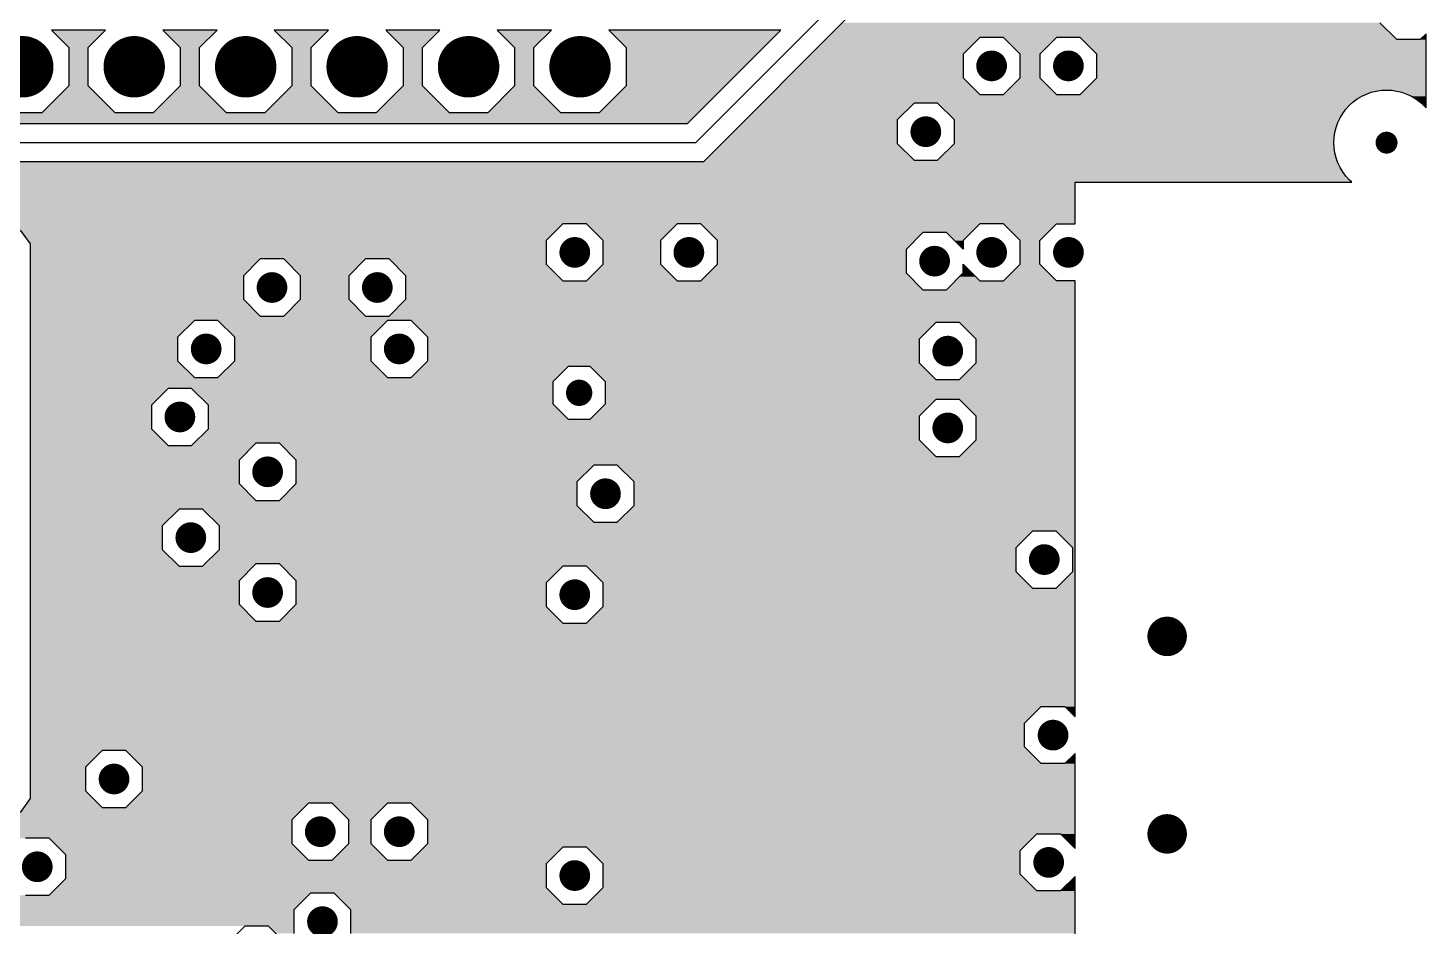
# Model space of a CAD drawing. Extents: x 295 to 953, y 10 to 290.
# Drawn here: x 730.6 to 794.3, y 106.3 to 147.2 of the extents above; entities that cross this region are included whole.
import ezdxf

# ---------------------------------------------------------------- set-up
doc = ezdxf.new("R2010")
doc.units = 0
doc.header["$LTSCALE"] = 5
doc.header["$MEASUREMENT"] = 0
doc.layers.get('0').update_dxf_attribs({"linetype": 'CONTINUOUS', "lineweight": 25})
doc.layers.add('18_VCC_GBR', color=5, linetype='CONTINUOUS')

msp = doc.modelspace()

# ---------------------------------------------------------------- linework, layer by layer
for points, const_width in [([(729.618, 145.46, 1), (731.018, 145.46, 1)], 1.4), ([(734.698, 145.46, 1), (736.098, 145.46, 1)], 1.4), ([(739.778, 145.46, 1), (741.178, 145.46, 1)], 1.4), ([(744.858, 145.46, 1), (746.258, 145.46, 1)], 1.4), ([(749.938, 145.46, 1), (751.338, 145.46, 1)], 1.4), ([(755.018, 145.46, 1), (756.418, 145.46, 1)], 1.4), ([(774.128, 145.5, 1), (774.828, 145.5, 1)], 0.7), ([(777.628, 145.5, 1), (778.328, 145.5, 1)], 0.7), ([(771.128, 142.5, 1), (771.828, 142.5, 1)], 0.7), ([(792.228, 142, 1), (792.728, 142, 1)], 0.5), ([(755.128, 137, 1), (755.828, 137, 1)], 0.7), ([(760.328, 137, 1), (761.028, 137, 1)], 0.7), ([(774.128, 137, 1), (774.828, 137, 1)], 0.7), ([(777.628, 137, 1), (778.328, 137, 1)], 0.7), ([(771.528, 136.6, 1), (772.228, 136.6, 1)], 0.7), ([(741.328, 135.4, 1), (742.028, 135.4, 1)], 0.7), ([(746.128, 135.4, 1), (746.828, 135.4, 1)], 0.7), ([(738.328, 132.6, 1), (739.028, 132.6, 1)], 0.7), ([(747.128, 132.6, 1), (747.828, 132.6, 1)], 0.7), ([(772.128, 132.5, 1), (772.828, 132.5, 1)], 0.7), ([(755.378, 130.6, 1), (755.978, 130.6, 1)], 0.6), ([(737.128, 129.5, 1), (737.828, 129.5, 1)], 0.7), ([(772.128, 129, 1), (772.828, 129, 1)], 0.7), ([(741.128, 127, 1), (741.828, 127, 1)], 0.7), ([(756.528, 126, 1), (757.228, 126, 1)], 0.7), ([(737.628, 124, 1), (738.328, 124, 1)], 0.7), ([(776.528, 123, 1), (777.228, 123, 1)], 0.7), ([(741.128, 121.5, 1), (741.828, 121.5, 1)], 0.7), ([(755.128, 121.4, 1), (755.828, 121.4, 1)], 0.7), ([(782.028, 119.5, 1), (782.928, 119.5, 1)], 0.9), ([(776.928, 115, 1), (777.628, 115, 1)], 0.7), ([(734.128, 113, 1), (734.828, 113, 1)], 0.7), ([(743.528, 110.6, 1), (744.228, 110.6, 1)], 0.7), ([(747.128, 110.6, 1), (747.828, 110.6, 1)], 0.7), ([(782.028, 110.5, 1), (782.928, 110.5, 1)], 0.9), ([(730.628, 109, 1), (731.328, 109, 1)], 0.7), ([(776.728, 109.2, 1), (777.428, 109.2, 1)], 0.7), ([(755.128, 108.6, 1), (755.828, 108.6, 1)], 0.7), ([(743.628, 106.5, 1), (744.328, 106.5, 1)], 0.7)]:
    msp.add_lwpolyline(points, format="xyb", close=True, dxfattribs=dict(const_width=const_width))
at = {"layer": '18_VCC_GBR', "color": 7}
for p, q in [((760.978, 142), (767.978, 149)), ((768.34, 148.124), (761.34, 141.124)), ((792.94, 146.7), (792.178, 147.462)), ((731.624, 147.124), (732.418, 146.33)), ((734.094, 147.124), (731.624, 147.124)), ((733.298, 146.33), (734.094, 147.124)), ((736.704, 147.124), (737.498, 146.33)), ((739.174, 147.124), (736.704, 147.124)), ((738.378, 146.33), (739.174, 147.124)), ((741.784, 147.124), (742.578, 146.33)), ((744.254, 147.124), (741.784, 147.124)), ((743.458, 146.33), (744.254, 147.124)), ((746.864, 147.124), (747.658, 146.33)), ((749.334, 147.124), (746.864, 147.124)), ((748.538, 146.33), (749.334, 147.124)), ((751.944, 147.124), (752.738, 146.33)), ((754.414, 147.124), (751.944, 147.124)), ((753.618, 146.33), (754.414, 147.124)), ((757.024, 147.124), (757.818, 146.33)), ((764.866, 147.124), (757.024, 147.124)), ((760.616, 142.876), (764.866, 147.124)), ((773.94, 146.8), (773.178, 146.038)), ((775.016, 146.8), (773.94, 146.8)), ((775.778, 146.038), (775.016, 146.8)), ((777.44, 146.8), (776.678, 146.038)), ((778.516, 146.8), (777.44, 146.8)), ((779.278, 146.038), (778.516, 146.8)), ((794.016, 146.7), (792.94, 146.7)), ((794.278, 146.962), (794.016, 146.7)), ((794.278, 143.584), (794.278, 146.962)), ((732.418, 146.33), (732.418, 144.59)), ((733.298, 144.59), (733.298, 146.33)), ((737.498, 146.33), (737.498, 144.59)), ((738.378, 144.59), (738.378, 146.33)), ((742.578, 146.33), (742.578, 144.59)), ((743.458, 144.59), (743.458, 146.33)), ((747.658, 146.33), (747.658, 144.59)), ((748.538, 144.59), (748.538, 146.33)), ((752.738, 146.33), (752.738, 144.59)), ((753.618, 144.59), (753.618, 146.33)), ((757.818, 146.33), (757.818, 144.59)), ((773.178, 146.038), (773.178, 144.962)), ((775.778, 144.962), (775.778, 146.038)), ((776.678, 146.038), (776.678, 144.962)), ((779.278, 144.962), (779.278, 146.038)), ((773.178, 144.962), (773.94, 144.2)), ((775.016, 144.2), (775.778, 144.962)), ((776.678, 144.962), (777.44, 144.2)), ((778.516, 144.2), (779.278, 144.962)), ((732.418, 144.59), (731.188, 143.36)), ((734.528, 143.36), (733.298, 144.59)), ((737.498, 144.59), (736.268, 143.36)), ((739.608, 143.36), (738.378, 144.59)), ((742.578, 144.59), (741.348, 143.36)), ((744.688, 143.36), (743.458, 144.59)), ((747.658, 144.59), (746.428, 143.36)), ((749.768, 143.36), (748.538, 144.59)), ((752.738, 144.59), (751.508, 143.36)), ((754.848, 143.36), (753.618, 144.59)), ((757.818, 144.59), (756.588, 143.36)), ((773.94, 144.2), (775.016, 144.2)), ((777.44, 144.2), (778.516, 144.2)), ((791.144, 143.996), (791.346, 144.118)), ((791.346, 144.118), (791.56, 144.218)), ((791.56, 144.218), (791.782, 144.298)), ((791.782, 144.298), (792.01, 144.354)), ((792.01, 144.354), (792.242, 144.39)), ((792.242, 144.39), (792.478, 144.4)), ((792.478, 144.4), (792.714, 144.39)), ((792.714, 144.39), (792.946, 144.354)), ((792.946, 144.354), (793.176, 144.298)), ((793.176, 144.298), (793.396, 144.218)), ((793.396, 144.218), (793.61, 144.118)), ((793.61, 144.118), (793.812, 143.996)), ((770.94, 143.8), (770.178, 143.038)), ((772.016, 143.8), (770.94, 143.8)), ((772.778, 143.038), (772.016, 143.8)), ((790.482, 143.334), (790.622, 143.524)), ((790.622, 143.524), (790.78, 143.698)), ((790.78, 143.698), (790.956, 143.856)), ((790.956, 143.856), (791.144, 143.996)), ((793.812, 143.996), (794.002, 143.856)), ((794.002, 143.856), (794.176, 143.698)), ((794.176, 143.698), (794.278, 143.584)), ((721.34, 142.876), (760.616, 142.876)), ((731.188, 143.36), (729.448, 143.36)), ((736.268, 143.36), (734.528, 143.36)), ((741.348, 143.36), (739.608, 143.36)), ((746.428, 143.36), (744.688, 143.36)), ((751.508, 143.36), (749.768, 143.36)), ((756.588, 143.36), (754.848, 143.36)), ((770.178, 143.038), (770.178, 141.962)), ((772.778, 141.962), (772.778, 143.038)), ((790.18, 142.698), (790.26, 142.918)), ((790.26, 142.918), (790.36, 143.132)), ((790.36, 143.132), (790.482, 143.334)), ((790.078, 142), (790.088, 142.236)), ((790.088, 142.236), (790.124, 142.468)), ((790.124, 142.468), (790.18, 142.698)), ((760.978, 142), (720.978, 142)), ((770.178, 141.962), (770.94, 141.2)), ((772.016, 141.2), (772.778, 141.962)), ((790.088, 141.764), (790.078, 142)), ((790.124, 141.532), (790.088, 141.764)), ((790.18, 141.304), (790.124, 141.532)), ((761.34, 141.124), (720.616, 141.124)), ((770.94, 141.2), (772.016, 141.2)), ((790.26, 141.082), (790.18, 141.304)), ((790.36, 140.868), (790.26, 141.082)), ((790.482, 140.666), (790.36, 140.868)), ((778.278, 140.2), (790.894, 140.2)), ((778.278, 138.3), (778.278, 140.2)), ((790.622, 140.478), (790.482, 140.666)), ((790.78, 140.302), (790.622, 140.478)), ((790.894, 140.2), (790.78, 140.302)), ((754.94, 138.3), (754.178, 137.538)), ((756.016, 138.3), (754.94, 138.3)), ((756.778, 137.538), (756.016, 138.3)), ((760.14, 138.3), (759.378, 137.538)), ((761.216, 138.3), (760.14, 138.3)), ((761.978, 137.538), (761.216, 138.3)), ((773.94, 138.3), (773.178, 137.538)), ((775.016, 138.3), (773.94, 138.3)), ((775.778, 137.538), (775.016, 138.3)), ((776.678, 137.538), (777.44, 138.3)), ((777.44, 138.3), (778.278, 138.3)), ((730.678, 137.39), (730.22, 138.02)), ((771.34, 137.9), (770.578, 137.138)), ((772.416, 137.9), (771.34, 137.9)), ((773.178, 137.14), (772.416, 137.9)), ((730.678, 112.11), (730.678, 137.39)), ((754.178, 137.538), (754.178, 136.462)), ((756.778, 136.462), (756.778, 137.538)), ((759.378, 137.538), (759.378, 136.462)), ((761.978, 136.462), (761.978, 137.538)), ((770.578, 137.138), (770.578, 136.062)), ((773.178, 137.538), (773.178, 137.14)), ((775.778, 136.462), (775.778, 137.538)), ((776.678, 136.462), (776.678, 137.538)), ((741.14, 136.7), (740.378, 135.938)), ((742.216, 136.7), (741.14, 136.7)), ((742.978, 135.938), (742.216, 136.7)), ((745.94, 136.7), (745.178, 135.938)), ((747.016, 136.7), (745.94, 136.7)), ((747.778, 135.938), (747.016, 136.7)), ((754.178, 136.462), (754.94, 135.7)), ((756.016, 135.7), (756.778, 136.462)), ((759.378, 136.462), (760.14, 135.7)), ((761.216, 135.7), (761.978, 136.462)), ((773.178, 136.462), (773.94, 135.7)), ((773.178, 136.062), (773.178, 136.462)), ((775.016, 135.7), (775.778, 136.462)), ((777.44, 135.7), (776.678, 136.462)), ((740.378, 135.938), (740.378, 134.862)), ((742.978, 134.862), (742.978, 135.938)), ((745.178, 135.938), (745.178, 134.862)), ((747.778, 134.862), (747.778, 135.938)), ((770.578, 136.062), (771.34, 135.3)), ((772.416, 135.3), (773.178, 136.062)), ((754.94, 135.7), (756.016, 135.7)), ((760.14, 135.7), (761.216, 135.7)), ((771.34, 135.3), (772.416, 135.3)), ((773.94, 135.7), (775.016, 135.7)), ((778.278, 135.7), (777.44, 135.7)), ((778.278, 115.838), (778.278, 135.7)), ((740.378, 134.862), (741.14, 134.1)), ((742.216, 134.1), (742.978, 134.862)), ((745.178, 134.862), (745.94, 134.1)), ((747.016, 134.1), (747.778, 134.862)), ((738.14, 133.9), (737.378, 133.138)), ((739.216, 133.9), (738.14, 133.9)), ((739.978, 133.138), (739.216, 133.9)), ((741.14, 134.1), (742.216, 134.1)), ((745.94, 134.1), (747.016, 134.1)), ((746.94, 133.9), (746.178, 133.138)), ((748.016, 133.9), (746.94, 133.9)), ((748.778, 133.138), (748.016, 133.9)), ((771.94, 133.8), (771.178, 133.038)), ((773.016, 133.8), (771.94, 133.8)), ((773.778, 133.038), (773.016, 133.8)), ((737.378, 133.138), (737.378, 132.062)), ((739.978, 132.062), (739.978, 133.138)), ((746.178, 133.138), (746.178, 132.062)), ((748.778, 132.062), (748.778, 133.138)), ((771.178, 133.038), (771.178, 131.962)), ((773.778, 131.962), (773.778, 133.038)), ((737.378, 132.062), (738.14, 131.3)), ((739.216, 131.3), (739.978, 132.062)), ((746.178, 132.062), (746.94, 131.3)), ((748.016, 131.3), (748.778, 132.062)), ((771.178, 131.962), (771.94, 131.2)), ((773.016, 131.2), (773.778, 131.962)), ((738.14, 131.3), (739.216, 131.3)), ((746.94, 131.3), (748.016, 131.3)), ((755.18, 131.8), (754.478, 131.098)), ((756.176, 131.8), (755.18, 131.8)), ((756.878, 131.098), (756.176, 131.8)), ((736.94, 130.8), (736.178, 130.038)), ((738.016, 130.8), (736.94, 130.8)), ((738.778, 130.038), (738.016, 130.8)), ((754.478, 131.098), (754.478, 130.102)), ((756.878, 130.102), (756.878, 131.098)), ((771.94, 131.2), (773.016, 131.2)), ((736.178, 130.038), (736.178, 128.962)), ((738.778, 128.962), (738.778, 130.038)), ((754.478, 130.102), (755.18, 129.4)), ((756.176, 129.4), (756.878, 130.102)), ((771.94, 130.3), (771.178, 129.538)), ((773.016, 130.3), (771.94, 130.3)), ((773.778, 129.538), (773.016, 130.3)), ((755.18, 129.4), (756.176, 129.4)), ((771.178, 129.538), (771.178, 128.462)), ((773.778, 128.462), (773.778, 129.538)), ((736.178, 128.962), (736.94, 128.2)), ((738.016, 128.2), (738.778, 128.962)), ((736.94, 128.2), (738.016, 128.2)), ((740.94, 128.3), (740.178, 127.538)), ((742.016, 128.3), (740.94, 128.3)), ((742.778, 127.538), (742.016, 128.3)), ((771.178, 128.462), (771.94, 127.7)), ((773.016, 127.7), (773.778, 128.462)), ((740.178, 127.538), (740.178, 126.462)), ((742.778, 126.462), (742.778, 127.538)), ((771.94, 127.7), (773.016, 127.7)), ((756.34, 127.3), (755.578, 126.538)), ((757.416, 127.3), (756.34, 127.3)), ((758.178, 126.538), (757.416, 127.3)), ((740.178, 126.462), (740.94, 125.7)), ((742.016, 125.7), (742.778, 126.462)), ((755.578, 126.538), (755.578, 125.462)), ((758.178, 125.462), (758.178, 126.538)), ((740.94, 125.7), (742.016, 125.7)), ((737.44, 125.3), (736.678, 124.538)), ((738.516, 125.3), (737.44, 125.3)), ((739.278, 124.538), (738.516, 125.3)), ((755.578, 125.462), (756.34, 124.7)), ((757.416, 124.7), (758.178, 125.462)), ((736.678, 124.538), (736.678, 123.462)), ((739.278, 123.462), (739.278, 124.538)), ((756.34, 124.7), (757.416, 124.7)), ((776.34, 124.3), (775.578, 123.538)), ((777.416, 124.3), (776.34, 124.3)), ((778.178, 123.538), (777.416, 124.3)), ((736.678, 123.462), (737.44, 122.7)), ((738.516, 122.7), (739.278, 123.462)), ((775.578, 123.538), (775.578, 122.462)), ((778.178, 122.462), (778.178, 123.538)), ((737.44, 122.7), (738.516, 122.7)), ((740.94, 122.8), (740.178, 122.038)), ((742.016, 122.8), (740.94, 122.8)), ((742.778, 122.038), (742.016, 122.8)), ((754.94, 122.7), (754.178, 121.938)), ((756.016, 122.7), (754.94, 122.7)), ((756.778, 121.938), (756.016, 122.7)), ((775.578, 122.462), (776.34, 121.7)), ((777.416, 121.7), (778.178, 122.462)), ((740.178, 122.038), (740.178, 120.962)), ((742.778, 120.962), (742.778, 122.038)), ((754.178, 121.938), (754.178, 120.862)), ((756.778, 120.862), (756.778, 121.938)), ((776.34, 121.7), (777.416, 121.7)), ((740.178, 120.962), (740.94, 120.2)), ((742.016, 120.2), (742.778, 120.962)), ((754.178, 120.862), (754.94, 120.1)), ((756.016, 120.1), (756.778, 120.862)), ((740.94, 120.2), (742.016, 120.2)), ((754.94, 120.1), (756.016, 120.1)), ((775.978, 115.538), (776.74, 116.3)), ((776.74, 116.3), (777.816, 116.3)), ((777.816, 116.3), (778.278, 115.838)), ((775.978, 114.462), (775.978, 115.538)), ((733.94, 114.3), (733.178, 113.538)), ((735.016, 114.3), (733.94, 114.3)), ((735.778, 113.538), (735.016, 114.3)), ((776.74, 113.7), (775.978, 114.462)), ((778.278, 114.162), (777.816, 113.7)), ((778.278, 109.838), (778.278, 114.162)), ((733.178, 113.538), (733.178, 112.462)), ((735.778, 112.462), (735.778, 113.538)), ((777.816, 113.7), (776.74, 113.7)), ((733.178, 112.462), (733.94, 111.7)), ((735.016, 111.7), (735.778, 112.462)), ((730.22, 111.48), (730.678, 112.11)), ((733.94, 111.7), (735.016, 111.7)), ((743.34, 111.9), (742.578, 111.138)), ((744.416, 111.9), (743.34, 111.9)), ((745.178, 111.138), (744.416, 111.9)), ((746.94, 111.9), (746.178, 111.138)), ((748.016, 111.9), (746.94, 111.9)), ((748.778, 111.138), (748.016, 111.9)), ((742.578, 111.138), (742.578, 110.062)), ((745.178, 110.062), (745.178, 111.138)), ((746.178, 111.138), (746.178, 110.062)), ((748.778, 110.062), (748.778, 111.138)), ((731.516, 110.3), (730.44, 110.3)), ((732.278, 109.538), (731.516, 110.3)), ((775.778, 109.738), (776.54, 110.5)), ((776.54, 110.5), (777.616, 110.5)), ((777.616, 110.5), (778.278, 109.838)), ((742.578, 110.062), (743.34, 109.3)), ((744.416, 109.3), (745.178, 110.062)), ((746.178, 110.062), (746.94, 109.3)), ((748.016, 109.3), (748.778, 110.062)), ((754.94, 109.9), (754.178, 109.138)), ((756.016, 109.9), (754.94, 109.9)), ((756.778, 109.138), (756.016, 109.9)), ((775.778, 108.662), (775.778, 109.738)), ((732.278, 108.462), (732.278, 109.538)), ((743.34, 109.3), (744.416, 109.3)), ((746.94, 109.3), (748.016, 109.3)), ((754.178, 109.138), (754.178, 108.062)), ((756.778, 108.062), (756.778, 109.138)), ((731.516, 107.7), (732.278, 108.462)), ((776.54, 107.9), (775.778, 108.662)), ((778.278, 108.562), (777.616, 107.9)), ((778.278, 93.038), (778.278, 108.562)), ((730.44, 107.7), (731.516, 107.7)), ((743.44, 107.8), (742.678, 107.038)), ((744.516, 107.8), (743.44, 107.8)), ((745.278, 107.038), (744.516, 107.8)), ((754.178, 108.062), (754.94, 107.3)), ((756.016, 107.3), (756.778, 108.062)), ((777.616, 107.9), (776.54, 107.9)), ((754.94, 107.3), (756.016, 107.3)), ((742.678, 107.038), (742.678, 105.962)), ((745.278, 105.962), (745.278, 107.038)), ((740.44, 106.3), (739.678, 105.538)), ((741.516, 106.3), (740.44, 106.3)), ((742.278, 105.538), (741.516, 106.3))]:
    msp.add_line(p, q, dxfattribs=at)
for points in [[(767.016, 146.8), (767.678, 147.462), (792.84, 146.8), (792.178, 147.462)], [(732.418, 146.33), (731.624, 147.124), (733.298, 146.33), (734.093, 147.124)], [(731.624, 147.124), (731.624, 147.124), (734.093, 147.124), (731.624, 147.124)], [(737.498, 146.33), (736.704, 147.124), (738.378, 146.33), (739.173, 147.124)], [(736.704, 147.124), (736.704, 147.124), (739.173, 147.124), (736.704, 147.124)], [(742.578, 146.33), (741.784, 147.124), (743.458, 146.33), (744.253, 147.124)], [(741.784, 147.124), (741.784, 147.124), (744.253, 147.124), (741.784, 147.124)], [(747.658, 146.33), (746.864, 147.124), (748.538, 146.33), (749.333, 147.124)], [(746.864, 147.124), (746.864, 147.124), (749.333, 147.124), (746.864, 147.124)], [(752.738, 146.33), (751.944, 147.124), (753.618, 146.33), (754.413, 147.124)], [(751.944, 147.124), (751.944, 147.124), (754.413, 147.124), (751.944, 147.124)], [(757.818, 146.33), (757.024, 147.124), (764.071, 146.33), (764.865, 147.124)], [(757.024, 147.124), (757.024, 147.124), (764.865, 147.124), (757.024, 147.124)], [(766.254, 146.038), (767.016, 146.8), (773.178, 146.038), (773.94, 146.8)], [(767.016, 146.8), (767.016, 146.8), (773.94, 146.8), (775.016, 146.8)], [(775.778, 146.038), (775.016, 146.8), (776.678, 146.038), (777.44, 146.8)], [(775.016, 146.8), (775.016, 146.8), (777.44, 146.8), (778.516, 146.8)], [(778.616, 146.7), (778.516, 146.8), (792.94, 146.7), (792.84, 146.8)], [(779.278, 146.038), (778.616, 146.7), (794.278, 146.038), (794.278, 146.7)], [(794.016, 146.7), (794.278, 146.962), (794.278, 146.7), (794.278, 146.962)], [(732.418, 144.59), (732.418, 146.33), (733.298, 144.59), (733.298, 146.33)], [(737.498, 144.59), (737.498, 146.33), (738.378, 144.59), (738.378, 146.33)], [(742.578, 144.59), (742.578, 146.33), (743.458, 144.59), (743.458, 146.33)], [(747.658, 144.59), (747.658, 146.33), (748.538, 144.59), (748.538, 146.33)], [(752.738, 144.59), (752.738, 146.33), (753.618, 144.59), (753.618, 146.33)], [(757.818, 144.59), (757.818, 146.33), (762.33, 144.59), (764.071, 146.33)], [(765.178, 144.962), (766.254, 146.038), (773.178, 144.962), (773.178, 146.038)], [(775.778, 144.962), (775.778, 146.038), (776.678, 144.962), (776.678, 146.038)], [(779.278, 144.962), (779.278, 146.038), (794.278, 144.962), (794.278, 146.038)], [(764.416, 144.2), (765.178, 144.962), (773.94, 144.2), (773.178, 144.962)], [(775.016, 144.2), (775.778, 144.962), (777.44, 144.2), (776.678, 144.962)], [(778.716, 144.4), (779.278, 144.962), (794.277, 144.4), (794.278, 144.962)], [(731.188, 143.36), (732.418, 144.59), (734.528, 143.36), (733.298, 144.59)], [(736.268, 143.36), (737.498, 144.59), (739.608, 143.36), (738.378, 144.59)], [(741.348, 143.36), (742.578, 144.59), (744.688, 143.36), (743.458, 144.59)], [(746.428, 143.36), (747.658, 144.59), (749.768, 143.36), (748.538, 144.59)], [(751.508, 143.36), (752.738, 144.59), (754.848, 143.36), (753.618, 144.59)], [(756.588, 143.36), (757.818, 144.59), (761.1, 143.36), (762.33, 144.59)], [(764.212, 143.996), (764.334, 144.118), (791.144, 143.996), (791.346, 144.118)], [(764.334, 144.118), (764.416, 144.2), (791.346, 144.118), (791.521, 144.2)], [(764.416, 144.2), (764.416, 144.2), (775.016, 144.2), (773.94, 144.2)], [(778.516, 144.2), (778.534, 144.218), (791.521, 144.2), (791.56, 144.218)], [(778.534, 144.218), (778.614, 144.298), (791.56, 144.218), (791.782, 144.298)], [(778.614, 144.298), (778.67, 144.354), (791.782, 144.298), (792.01, 144.354)], [(778.67, 144.354), (778.706, 144.39), (792.01, 144.354), (792.242, 144.39)], [(778.706, 144.39), (778.716, 144.4), (792.242, 144.39), (792.478, 144.4)], [(792.714, 144.39), (792.478, 144.4), (794.277, 144.39), (794.277, 144.4)], [(792.946, 144.354), (792.714, 144.39), (794.277, 144.354), (794.277, 144.39)], [(793.176, 144.298), (792.946, 144.354), (794.277, 144.298), (794.277, 144.354)], [(793.396, 144.218), (793.176, 144.298), (794.277, 144.218), (794.277, 144.298)], [(793.61, 144.118), (793.396, 144.218), (794.277, 144.118), (794.277, 144.218)], [(793.812, 143.996), (793.61, 144.118), (794.277, 143.996), (794.277, 144.118)], [(763.254, 143.038), (764.016, 143.8), (770.178, 143.038), (770.94, 143.8)], [(764.016, 143.8), (764.072, 143.856), (790.893, 143.8), (790.956, 143.856)], [(764.016, 143.8), (764.016, 143.8), (770.94, 143.8), (772.016, 143.8)], [(764.072, 143.856), (764.212, 143.996), (790.956, 143.856), (791.144, 143.996)], [(772.118, 143.698), (772.016, 143.8), (790.78, 143.698), (790.893, 143.8)], [(772.292, 143.524), (772.118, 143.698), (790.622, 143.524), (790.78, 143.698)], [(772.482, 143.334), (772.292, 143.524), (790.482, 143.334), (790.622, 143.524)], [(794.002, 143.856), (793.812, 143.996), (794.277, 143.856), (794.277, 143.996)], [(794.176, 143.698), (794.002, 143.856), (794.277, 143.698), (794.277, 143.856)], [(794.277, 143.584), (794.176, 143.698), (794.277, 143.584), (794.277, 143.698)], [(721.34, 142.876), (720.856, 143.36), (760.616, 142.876), (761.1, 143.36)], [(762.178, 141.962), (763.254, 143.038), (770.178, 141.962), (770.178, 143.038)], [(772.684, 143.132), (772.482, 143.334), (790.36, 143.132), (790.482, 143.334)], [(772.778, 143.038), (772.684, 143.132), (790.316, 143.038), (790.36, 143.132)], [(772.778, 142.918), (772.778, 143.038), (790.26, 142.918), (790.316, 143.038)], [(772.778, 142.698), (772.778, 142.918), (790.18, 142.698), (790.26, 142.918)], [(772.778, 142.468), (772.778, 142.698), (790.124, 142.468), (790.18, 142.698)], [(772.778, 142.236), (772.778, 142.468), (790.088, 142.236), (790.124, 142.468)], [(772.778, 142), (772.778, 142.236), (790.078, 142), (790.088, 142.236)], [(761.416, 141.2), (762.178, 141.962), (770.94, 141.2), (770.178, 141.962)], [(772.12, 141.304), (772.348, 141.532), (790.18, 141.304), (790.124, 141.532)], [(772.348, 141.532), (772.58, 141.764), (790.124, 141.532), (790.088, 141.764)], [(772.58, 141.764), (772.778, 141.962), (790.088, 141.764), (790.079, 141.962)], [(772.778, 141.962), (772.778, 142), (790.079, 141.962), (790.078, 142)], [(718.078, 140.762), (718.184, 140.868), (790.424, 140.762), (790.36, 140.868)], [(718.184, 140.868), (718.398, 141.082), (790.36, 140.868), (790.26, 141.082)], [(718.398, 141.082), (718.44, 141.124), (790.26, 141.082), (790.244, 141.124)], [(761.34, 141.124), (761.416, 141.2), (790.244, 141.124), (790.217, 141.2)], [(772.016, 141.2), (772.12, 141.304), (790.217, 141.2), (790.18, 141.304)], [(727.272, 140.666), (726.978, 140.762), (790.482, 140.666), (790.424, 140.762)], [(727.72, 140.52), (727.272, 140.666), (790.59, 140.52), (790.482, 140.666)], [(727.75, 140.478), (727.72, 140.52), (790.622, 140.478), (790.59, 140.52)], [(727.879, 140.302), (727.75, 140.478), (790.78, 140.302), (790.622, 140.478)], [(727.894, 140.282), (727.879, 140.302), (790.802, 140.282), (790.78, 140.302)], [(727.976, 140.2), (727.894, 140.282), (790.893, 140.2), (790.802, 140.282)], [(729.876, 138.3), (727.976, 140.2), (778.277, 138.3), (778.278, 140.2)], [(727.976, 140.2), (727.976, 140.2), (778.278, 140.2), (790.893, 140.2)], [(730.124, 138.052), (729.876, 138.3), (754.692, 138.052), (754.94, 138.3)], [(729.876, 138.3), (729.876, 138.3), (754.94, 138.3), (756.016, 138.3)], [(756.778, 137.538), (756.016, 138.3), (759.378, 137.538), (760.14, 138.3)], [(756.016, 138.3), (756.016, 138.3), (760.14, 138.3), (761.216, 138.3)], [(761.616, 137.9), (761.216, 138.3), (773.54, 137.9), (773.94, 138.3)], [(761.216, 138.3), (761.216, 138.3), (773.94, 138.3), (775.016, 138.3)], [(775.778, 137.538), (775.016, 138.3), (776.678, 137.538), (777.44, 138.3)], [(775.016, 138.3), (775.016, 138.3), (777.44, 138.3), (778.277, 138.3)], [(730.22, 138.02), (730.124, 138.052), (754.66, 138.02), (754.692, 138.052)], [(730.57, 137.538), (730.22, 138.02), (754.178, 137.538), (754.66, 138.02)], [(761.978, 137.538), (761.616, 137.9), (770.978, 137.538), (771.34, 137.9)], [(761.616, 137.9), (761.616, 137.9), (771.34, 137.9), (772.416, 137.9)], [(772.779, 137.538), (772.416, 137.9), (773.178, 137.538), (773.54, 137.9)], [(730.678, 137.39), (730.57, 137.538), (754.178, 137.39), (754.178, 137.538)], [(730.678, 136.7), (730.678, 137.39), (754.178, 136.7), (754.178, 137.39)], [(756.778, 136.462), (756.778, 137.538), (759.378, 136.462), (759.378, 137.538)], [(761.978, 137.138), (761.978, 137.538), (770.578, 137.138), (770.978, 137.538)], [(761.978, 136.462), (761.978, 137.138), (770.578, 136.462), (770.578, 137.138)], [(773.177, 137.14), (772.779, 137.538), (773.177, 137.14), (773.178, 137.538)], [(775.778, 136.462), (775.778, 137.538), (776.678, 136.462), (776.678, 137.538)], [(730.678, 135.938), (730.678, 136.7), (740.378, 135.938), (741.14, 136.7)], [(730.678, 136.7), (730.678, 136.7), (741.14, 136.7), (742.216, 136.7)], [(742.978, 135.938), (742.216, 136.7), (745.178, 135.938), (745.94, 136.7)], [(742.216, 136.7), (742.216, 136.7), (745.94, 136.7), (747.016, 136.7)], [(747.254, 136.462), (747.016, 136.7), (754.178, 136.462), (754.178, 136.7)], [(747.778, 135.938), (747.254, 136.462), (754.702, 135.938), (754.178, 136.462)], [(756.176, 135.858), (756.778, 136.462), (759.982, 135.858), (759.378, 136.462)], [(761.578, 136.062), (761.978, 136.462), (770.578, 136.062), (770.578, 136.462)], [(773.178, 136.062), (773.178, 136.462), (773.578, 136.062), (773.178, 136.462)], [(775.516, 136.2), (775.778, 136.462), (776.939, 136.2), (776.678, 136.462)], [(730.678, 134.862), (730.678, 135.938), (740.378, 134.862), (740.378, 135.938)], [(742.978, 134.862), (742.978, 135.938), (745.178, 134.862), (745.178, 135.938)], [(747.778, 135.7), (747.778, 135.938), (754.94, 135.7), (754.702, 135.938)], [(756.016, 135.7), (756.176, 135.858), (760.14, 135.7), (759.982, 135.858)], [(761.216, 135.7), (761.578, 136.062), (770.94, 135.7), (770.578, 136.062)], [(772.816, 135.7), (773.016, 135.9), (773.94, 135.7), (773.74, 135.9)], [(773.016, 135.9), (773.178, 136.062), (773.74, 135.9), (773.578, 136.062)], [(775.038, 135.722), (775.516, 136.2), (777.416, 135.722), (776.939, 136.2)], [(747.778, 135.3), (747.778, 135.7), (771.34, 135.3), (770.94, 135.7)], [(747.778, 135.7), (747.778, 135.7), (760.978, 135.7), (760.14, 135.7)], [(747.778, 134.862), (747.778, 135.3), (778.278, 134.862), (778.278, 135.3)], [(772.416, 135.3), (772.816, 135.7), (778.278, 135.3), (778.278, 135.7)], [(772.816, 135.7), (772.816, 135.7), (778.278, 135.7), (777.44, 135.7)], [(775.016, 135.7), (775.038, 135.722), (777.44, 135.7), (777.416, 135.722)], [(730.678, 134.1), (730.678, 134.862), (741.14, 134.1), (740.378, 134.862)], [(742.216, 134.1), (742.978, 134.862), (745.94, 134.1), (745.178, 134.862)], [(747.016, 134.1), (747.778, 134.862), (778.278, 134.1), (778.278, 134.862)], [(730.678, 133.9), (730.678, 134.1), (778.278, 133.9), (778.278, 134.1)], [(730.678, 134.1), (730.678, 134.1), (742.016, 134.1), (741.14, 134.1)], [(730.678, 133.138), (730.678, 133.9), (737.378, 133.138), (738.14, 133.9)], [(730.678, 133.9), (730.678, 133.9), (738.14, 133.9), (739.216, 133.9)], [(739.978, 133.138), (739.216, 133.9), (746.178, 133.138), (746.94, 133.9)], [(739.216, 133.9), (739.216, 133.9), (746.94, 133.9), (748.016, 133.9)], [(748.116, 133.8), (748.016, 133.9), (778.278, 133.8), (778.278, 133.9)], [(748.778, 133.138), (748.116, 133.8), (771.278, 133.138), (771.94, 133.8)], [(748.116, 133.8), (748.116, 133.8), (771.94, 133.8), (773.016, 133.8)], [(773.778, 133.038), (773.016, 133.8), (778.278, 133.038), (778.278, 133.8)], [(730.678, 132.062), (730.678, 133.138), (737.378, 132.062), (737.378, 133.138)], [(739.978, 132.062), (739.978, 133.138), (746.178, 132.062), (746.178, 133.138)], [(748.778, 133.038), (748.778, 133.138), (771.178, 133.038), (771.278, 133.138)], [(748.778, 132.062), (748.778, 133.038), (771.178, 132.062), (771.178, 133.038)], [(773.778, 131.962), (773.778, 133.038), (778.278, 131.962), (778.278, 133.038)], [(730.678, 131.422), (730.678, 132.062), (738.016, 131.422), (737.378, 132.062)], [(739.216, 131.3), (739.978, 132.062), (746.94, 131.3), (746.178, 132.062)], [(748.516, 131.8), (748.678, 131.962), (771.34, 131.8), (771.178, 131.962)], [(748.678, 131.962), (748.778, 132.062), (771.178, 131.962), (771.178, 132.062)], [(773.016, 131.2), (773.778, 131.962), (778.278, 131.2), (778.278, 131.962)], [(730.678, 131.3), (730.678, 131.422), (738.14, 131.3), (738.016, 131.422)], [(730.678, 131.098), (730.678, 131.3), (754.478, 131.098), (754.68, 131.3)], [(730.678, 131.3), (730.678, 131.3), (748.016, 131.3), (746.94, 131.3)], [(748.016, 131.3), (748.516, 131.8), (754.68, 131.3), (755.18, 131.8)], [(748.516, 131.8), (748.516, 131.8), (755.18, 131.8), (756.176, 131.8)], [(756.776, 131.2), (756.176, 131.8), (771.94, 131.2), (771.34, 131.8)], [(730.678, 130.8), (730.678, 131.098), (754.478, 130.8), (754.478, 131.098)], [(730.678, 130.038), (730.678, 130.8), (736.178, 130.038), (736.94, 130.8)], [(730.678, 130.8), (730.678, 130.8), (736.94, 130.8), (738.016, 130.8)], [(738.714, 130.102), (738.016, 130.8), (754.478, 130.102), (754.478, 130.8)], [(756.878, 131.098), (756.776, 131.2), (778.278, 131.098), (778.278, 131.2)], [(756.776, 131.2), (756.776, 131.2), (773.016, 131.2), (771.94, 131.2)], [(756.878, 130.3), (756.878, 131.098), (778.278, 130.3), (778.278, 131.098)], [(730.678, 128.962), (730.678, 130.038), (736.178, 128.962), (736.178, 130.038)], [(738.778, 130.038), (738.714, 130.102), (754.542, 130.038), (754.478, 130.102)], [(738.778, 129.4), (738.778, 130.038), (755.18, 129.4), (754.542, 130.038)], [(756.314, 129.538), (756.878, 130.102), (771.178, 129.538), (771.742, 130.102)], [(756.878, 130.102), (756.878, 130.3), (771.742, 130.102), (771.94, 130.3)], [(756.878, 130.3), (756.878, 130.3), (771.94, 130.3), (773.016, 130.3)], [(773.778, 129.538), (773.016, 130.3), (778.278, 129.538), (778.278, 130.3)], [(738.778, 128.962), (738.778, 129.4), (771.178, 128.962), (771.178, 129.4)], [(756.176, 129.4), (756.314, 129.538), (771.178, 129.4), (771.178, 129.538)], [(773.778, 128.462), (773.778, 129.538), (778.277, 128.462), (778.278, 129.538)], [(730.678, 128.2), (730.678, 128.962), (736.94, 128.2), (736.178, 128.962)], [(738.516, 128.7), (738.778, 128.962), (771.178, 128.7), (771.178, 128.962)], [(730.678, 127.538), (730.678, 128.2), (740.178, 127.538), (740.84, 128.2)], [(738.016, 128.2), (738.116, 128.3), (740.84, 128.2), (740.94, 128.3)], [(738.116, 128.3), (738.278, 128.462), (771.34, 128.3), (771.178, 128.462)], [(738.116, 128.3), (738.116, 128.3), (740.94, 128.3), (742.016, 128.3)], [(738.278, 128.462), (738.516, 128.7), (771.178, 128.462), (771.178, 128.7)], [(742.616, 127.7), (742.016, 128.3), (771.94, 127.7), (771.34, 128.3)], [(773.016, 127.7), (773.778, 128.462), (778.277, 127.7), (778.277, 128.462)], [(730.678, 126.462), (730.678, 127.538), (740.178, 126.462), (740.178, 127.538)], [(742.778, 127.538), (742.616, 127.7), (778.277, 127.538), (778.277, 127.7)], [(742.616, 127.7), (742.616, 127.7), (773.016, 127.7), (771.94, 127.7)], [(742.778, 127.3), (742.778, 127.538), (778.277, 127.3), (778.277, 127.538)], [(742.778, 126.538), (742.778, 127.3), (755.578, 126.538), (756.34, 127.3)], [(742.778, 127.3), (742.778, 127.3), (756.34, 127.3), (757.416, 127.3)], [(758.178, 126.538), (757.416, 127.3), (778.277, 126.538), (778.277, 127.3)], [(730.678, 125.7), (730.678, 126.462), (740.94, 125.7), (740.178, 126.462)], [(742.016, 125.7), (742.778, 126.462), (755.578, 125.7), (755.578, 126.462)], [(742.778, 126.462), (742.778, 126.538), (755.578, 126.462), (755.578, 126.538)], [(758.178, 125.462), (758.178, 126.538), (778.277, 125.462), (778.277, 126.538)], [(730.678, 125.462), (730.678, 125.7), (755.578, 125.462), (755.578, 125.7)], [(730.678, 125.7), (730.678, 125.7), (742.016, 125.7), (740.94, 125.7)], [(730.678, 125.3), (730.678, 125.462), (755.739, 125.3), (755.578, 125.462)], [(730.678, 124.538), (730.678, 125.3), (736.678, 124.538), (737.44, 125.3)], [(730.678, 125.3), (730.678, 125.3), (737.44, 125.3), (738.516, 125.3)], [(738.794, 125.022), (738.516, 125.3), (756.016, 125.022), (755.739, 125.3)], [(739.116, 124.7), (738.794, 125.022), (756.34, 124.7), (756.016, 125.022)], [(757.416, 124.7), (758.178, 125.462), (778.277, 124.7), (778.277, 125.462)], [(730.678, 123.462), (730.678, 124.538), (736.678, 123.462), (736.678, 124.538)], [(739.278, 124.538), (739.116, 124.7), (778.277, 124.538), (778.277, 124.7)], [(739.116, 124.7), (739.116, 124.7), (757.216, 124.7), (756.34, 124.7)], [(739.278, 124.3), (739.278, 124.538), (778.277, 124.3), (778.277, 124.538)], [(739.278, 123.538), (739.278, 124.3), (775.578, 123.538), (776.34, 124.3)], [(739.278, 124.3), (739.278, 124.3), (776.34, 124.3), (777.416, 124.3)], [(778.178, 123.538), (777.416, 124.3), (778.277, 123.538), (778.277, 124.3)], [(730.678, 122.7), (730.678, 123.462), (737.44, 122.7), (736.678, 123.462)], [(738.616, 122.8), (739.278, 123.462), (775.578, 122.8), (775.578, 123.462)], [(739.278, 123.462), (739.278, 123.538), (775.578, 123.462), (775.578, 123.538)], [(778.178, 122.462), (778.178, 123.538), (778.277, 122.462), (778.277, 123.538)], [(730.678, 122.038), (730.678, 122.7), (740.178, 122.038), (740.84, 122.7)], [(730.678, 122.7), (730.678, 122.7), (738.516, 122.7), (737.44, 122.7)], [(738.516, 122.7), (738.616, 122.8), (740.84, 122.7), (740.94, 122.8)], [(738.616, 122.8), (738.616, 122.8), (740.94, 122.8), (742.016, 122.8)], [(742.116, 122.7), (742.016, 122.8), (775.578, 122.7), (775.578, 122.8)], [(742.778, 122.038), (742.116, 122.7), (754.278, 122.038), (754.94, 122.7)], [(742.116, 122.7), (742.116, 122.7), (754.94, 122.7), (756.016, 122.7)], [(756.254, 122.462), (756.016, 122.7), (775.578, 122.462), (775.578, 122.7)], [(756.778, 121.938), (756.254, 122.462), (776.102, 121.938), (775.578, 122.462)], [(777.416, 121.7), (778.178, 122.462), (778.277, 121.7), (778.277, 122.462)], [(730.678, 120.962), (730.678, 122.038), (740.178, 120.962), (740.178, 122.038)], [(742.778, 121.938), (742.778, 122.038), (754.178, 121.938), (754.278, 122.038)], [(742.778, 120.962), (742.778, 121.938), (754.178, 120.962), (754.178, 121.938)], [(756.778, 121.7), (756.778, 121.938), (776.34, 121.7), (776.102, 121.938)], [(756.778, 120.862), (756.778, 121.7), (778.277, 120.862), (778.277, 121.7)], [(730.678, 120.2), (730.678, 120.962), (740.94, 120.2), (740.178, 120.962)], [(742.016, 120.2), (742.678, 120.862), (754.84, 120.2), (754.178, 120.862)], [(742.678, 120.862), (742.778, 120.962), (754.178, 120.862), (754.178, 120.962)], [(756.016, 120.1), (756.778, 120.862), (778.277, 120.1), (778.277, 120.862)], [(730.678, 120.1), (730.678, 120.2), (754.94, 120.1), (754.84, 120.2)], [(730.678, 120.2), (730.678, 120.2), (741.516, 120.2), (740.94, 120.2)], [(730.678, 116.3), (730.678, 120.1), (778.277, 116.3), (778.277, 120.1)], [(730.678, 120.1), (730.678, 120.1), (756.016, 120.1), (754.94, 120.1)], [(730.678, 115.538), (730.678, 116.3), (775.978, 115.538), (776.74, 116.3)], [(730.678, 116.3), (730.678, 116.3), (776.74, 116.3), (777.816, 116.3)], [(778.277, 115.838), (777.816, 116.3), (778.277, 115.838), (778.277, 116.3)], [(730.678, 114.462), (730.678, 115.538), (775.978, 114.462), (775.978, 115.538)], [(730.678, 114.3), (730.678, 114.462), (776.14, 114.3), (775.978, 114.462)], [(730.678, 113.538), (730.678, 114.3), (733.178, 113.538), (733.94, 114.3)], [(730.678, 114.3), (730.678, 114.3), (733.94, 114.3), (735.016, 114.3)], [(735.616, 113.7), (735.016, 114.3), (776.74, 113.7), (776.14, 114.3)], [(777.816, 113.7), (778.278, 114.162), (778.278, 113.7), (778.278, 114.162)], [(730.678, 112.462), (730.678, 113.538), (733.178, 112.462), (733.178, 113.538)], [(735.778, 113.538), (735.616, 113.7), (778.278, 113.538), (778.278, 113.7)], [(735.778, 112.462), (735.778, 113.538), (778.277, 112.462), (778.278, 113.538)], [(730.678, 112.11), (730.678, 112.462), (733.53, 112.11), (733.178, 112.462)], [(735.216, 111.9), (735.778, 112.462), (778.277, 111.9), (778.277, 112.462)], [(730.22, 111.48), (730.379, 111.7), (742.92, 111.48), (743.14, 111.7)], [(730.379, 111.7), (730.678, 112.11), (733.94, 111.7), (733.53, 112.11)], [(735.016, 111.7), (735.216, 111.9), (743.14, 111.7), (743.34, 111.9)], [(735.216, 111.9), (735.216, 111.9), (743.34, 111.9), (744.416, 111.9)], [(745.178, 111.138), (744.416, 111.9), (746.178, 111.138), (746.94, 111.9)], [(744.416, 111.9), (744.416, 111.9), (746.94, 111.9), (748.016, 111.9)], [(748.778, 111.138), (748.016, 111.9), (778.277, 111.138), (778.277, 111.9)], [(728.976, 110.3), (729.814, 111.138), (742.578, 110.3), (742.578, 111.138)], [(729.814, 111.138), (730.124, 111.448), (742.578, 111.138), (742.888, 111.448)], [(730.124, 111.448), (730.22, 111.48), (742.888, 111.448), (742.92, 111.48)], [(745.178, 110.062), (745.178, 111.138), (746.178, 110.062), (746.178, 111.138)], [(748.778, 110.5), (748.778, 111.138), (778.277, 110.5), (778.277, 111.138)], [(728.976, 110.3), (728.976, 110.3), (730.44, 110.3), (731.516, 110.3)], [(731.754, 110.062), (731.516, 110.3), (742.578, 110.062), (742.578, 110.3)], [(748.778, 110.062), (748.778, 110.5), (776.102, 110.062), (776.54, 110.5)], [(748.778, 110.5), (748.778, 110.5), (776.54, 110.5), (777.616, 110.5)], [(778.277, 109.838), (777.616, 110.5), (778.277, 109.838), (778.277, 110.5)], [(732.278, 109.538), (731.754, 110.062), (743.102, 109.538), (742.578, 110.062)], [(744.516, 109.4), (745.178, 110.062), (746.84, 109.4), (746.178, 110.062)], [(748.016, 109.3), (748.616, 109.9), (754.34, 109.3), (754.94, 109.9)], [(748.616, 109.9), (748.778, 110.062), (775.94, 109.9), (776.102, 110.062)], [(748.616, 109.9), (748.616, 109.9), (754.94, 109.9), (756.016, 109.9)], [(756.178, 109.738), (756.016, 109.9), (775.778, 109.738), (775.94, 109.9)], [(756.778, 109.138), (756.178, 109.738), (775.778, 109.138), (775.778, 109.738)], [(732.278, 109.3), (732.278, 109.538), (743.34, 109.3), (743.102, 109.538)], [(732.278, 109.138), (732.278, 109.3), (754.178, 109.138), (754.34, 109.3)], [(732.278, 109.3), (732.278, 109.3), (747.476, 109.3), (746.94, 109.3)], [(732.278, 108.462), (732.278, 109.138), (754.178, 108.462), (754.178, 109.138)], [(744.416, 109.3), (744.516, 109.4), (746.94, 109.3), (746.84, 109.4)], [(756.778, 108.662), (756.778, 109.138), (775.778, 108.662), (775.778, 109.138)], [(731.878, 108.062), (732.278, 108.462), (754.178, 108.062), (754.178, 108.462)], [(756.778, 108.062), (756.778, 108.662), (776.378, 108.062), (775.778, 108.662)], [(777.616, 107.9), (778.278, 108.562), (778.278, 107.9), (778.278, 108.562)], [(725.714, 107.038), (726.376, 107.7), (742.678, 107.038), (743.34, 107.7)], [(726.376, 107.7), (726.376, 107.7), (731.016, 107.7), (730.44, 107.7)], [(731.516, 107.7), (731.616, 107.8), (743.34, 107.7), (743.44, 107.8)], [(731.616, 107.8), (731.878, 108.062), (754.44, 107.8), (754.178, 108.062)], [(731.616, 107.8), (731.616, 107.8), (743.44, 107.8), (744.516, 107.8)], [(745.016, 107.3), (744.516, 107.8), (754.94, 107.3), (754.44, 107.8)], [(756.016, 107.3), (756.616, 107.9), (778.278, 107.3), (778.278, 107.9)], [(756.616, 107.9), (756.778, 108.062), (776.54, 107.9), (776.378, 108.062)], [(745.278, 107.038), (745.016, 107.3), (778.278, 107.038), (778.278, 107.3)], [(724.976, 106.3), (725.714, 107.038), (742.678, 106.3), (742.678, 107.038)], [(745.278, 105.962), (745.278, 107.038), (778.278, 105.962), (778.278, 107.038)], [(724.976, 106.3), (724.976, 106.3), (740.44, 106.3), (741.516, 106.3)], [(741.854, 105.962), (741.516, 106.3), (742.678, 105.962), (742.678, 106.3)]]:
    msp.add_solid(points, dxfattribs=at)

doc.saveas('drawing.dxf')
